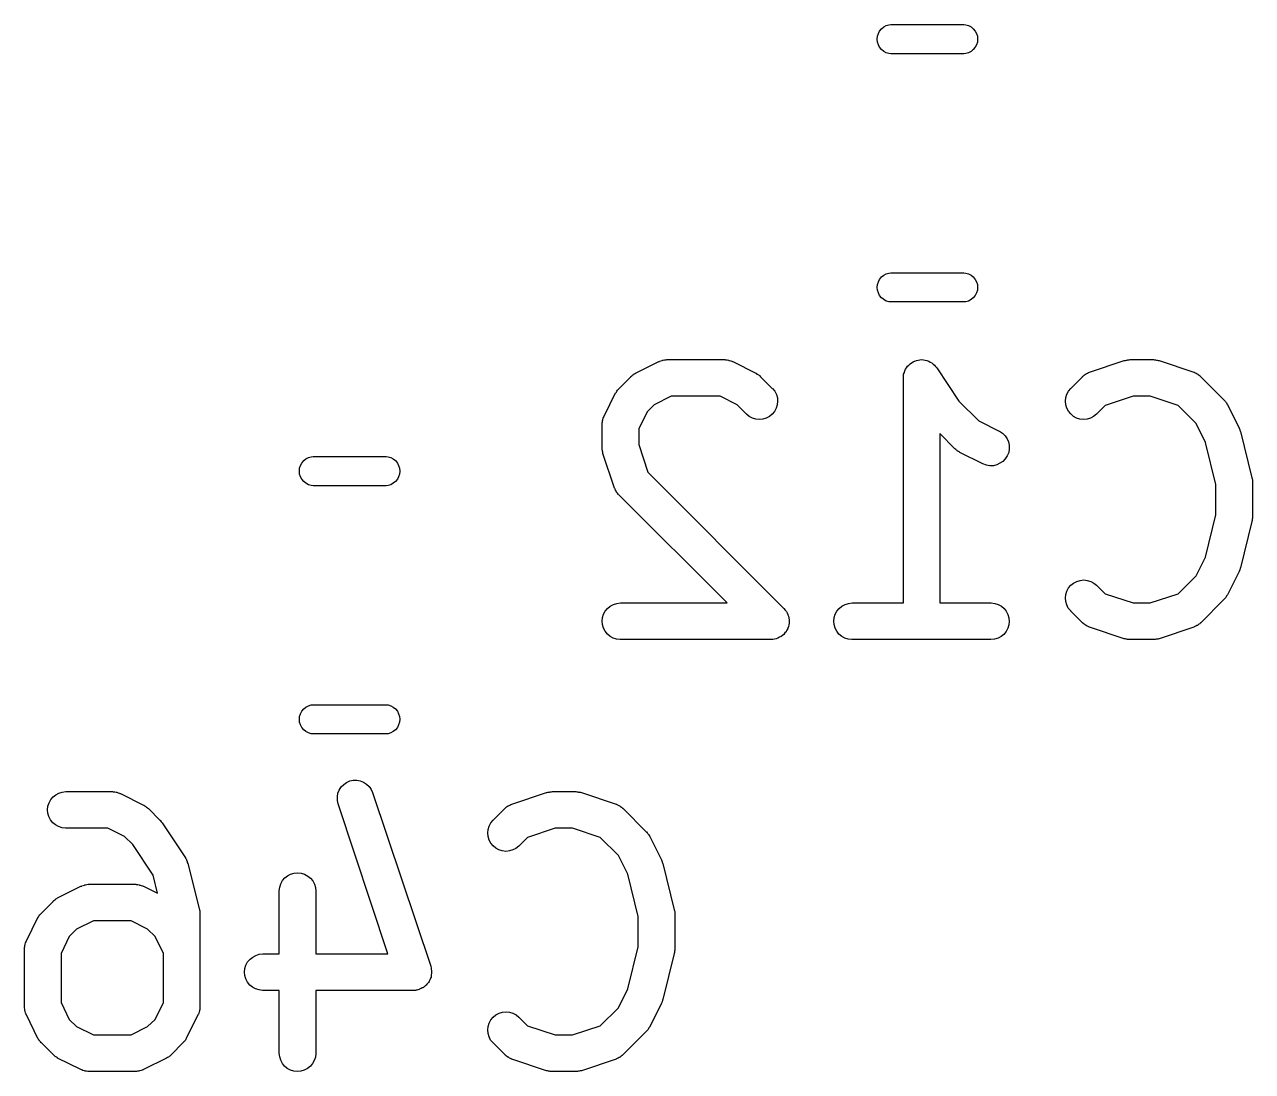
# Model space of a CAD drawing. Extents: x 131.3 to 160.3, y -137 to -94.4.
# Drawn here: x 141.98 to 147.02, y -104.26 to -99.95 of the extents above; entities that cross this region are included whole.
import ezdxf

# ---------------------------------------------------------------- set-up
doc = ezdxf.new("R2010")
doc.units = 0
doc.layers.add('BLACK', color=7, linetype='CONTINUOUS')

msp = doc.modelspace()

# ---------------------------------------------------------------- linework, layer by layer
at = {"layer": 'BLACK', "linetype": 'CONTINUOUS'}
for p, q in [((145.482, -100.003), (145.486, -99.9919)), ((145.486, -99.9919), (145.491, -99.9815)), ((145.491, -99.9815), (145.499, -99.9724)), ((145.499, -99.9724), (145.508, -99.9649)), ((145.508, -99.9649), (145.518, -99.9593)), ((145.518, -99.9593), (145.529, -99.9559)), ((145.529, -99.9559), (145.538, -99.955)), ((145.538, -99.955), (145.837, -99.955)), ((145.837, -99.955), (145.846, -99.9559)), ((145.846, -99.9559), (145.857, -99.9593)), ((145.857, -99.9593), (145.867, -99.9649)), ((145.867, -99.9649), (145.876, -99.9724)), ((145.876, -99.9724), (145.884, -99.9815)), ((145.884, -99.9815), (145.889, -99.9919)), ((145.889, -99.9919), (145.893, -100.003)), ((145.481, -100.015), (145.482, -100.003)), ((145.482, -100.027), (145.481, -100.015)), ((145.486, -100.038), (145.482, -100.027)), ((145.491, -100.048), (145.486, -100.038)), ((145.499, -100.058), (145.491, -100.048)), ((145.884, -100.048), (145.876, -100.058)), ((145.889, -100.038), (145.884, -100.048)), ((145.893, -100.027), (145.889, -100.038)), ((145.893, -100.003), (145.894, -100.015)), ((145.894, -100.015), (145.893, -100.027)), ((145.508, -100.065), (145.499, -100.058)), ((145.518, -100.071), (145.508, -100.065)), ((145.529, -100.074), (145.518, -100.071)), ((145.538, -100.075), (145.529, -100.074)), ((145.837, -100.075), (145.538, -100.075)), ((145.846, -100.074), (145.837, -100.075)), ((145.857, -100.071), (145.846, -100.074)), ((145.867, -100.065), (145.857, -100.071)), ((145.876, -100.058), (145.867, -100.065)), ((145.486, -101.012), (145.491, -101.002)), ((145.491, -101.002), (145.499, -100.992)), ((145.499, -100.992), (145.508, -100.985)), ((145.508, -100.985), (145.518, -100.979)), ((145.518, -100.979), (145.529, -100.976)), ((145.529, -100.976), (145.538, -100.975)), ((145.538, -100.975), (145.837, -100.975)), ((145.837, -100.975), (145.846, -100.976)), ((145.846, -100.976), (145.857, -100.979)), ((145.857, -100.979), (145.867, -100.985)), ((145.867, -100.985), (145.876, -100.992)), ((145.876, -100.992), (145.884, -101.002)), ((145.884, -101.002), (145.889, -101.012)), ((145.481, -101.035), (145.482, -101.023)), ((145.482, -101.047), (145.481, -101.035)), ((145.482, -101.023), (145.486, -101.012)), ((145.486, -101.058), (145.482, -101.047)), ((145.491, -101.068), (145.486, -101.058)), ((145.889, -101.058), (145.884, -101.068)), ((145.889, -101.012), (145.893, -101.023)), ((145.893, -101.047), (145.889, -101.058)), ((145.893, -101.023), (145.894, -101.035)), ((145.894, -101.035), (145.893, -101.047)), ((145.499, -101.078), (145.491, -101.068)), ((145.508, -101.085), (145.499, -101.078)), ((145.518, -101.091), (145.508, -101.085)), ((145.529, -101.094), (145.518, -101.091)), ((145.538, -101.095), (145.529, -101.094)), ((145.837, -101.095), (145.538, -101.095)), ((145.846, -101.094), (145.837, -101.095)), ((145.857, -101.091), (145.846, -101.094)), ((145.867, -101.085), (145.857, -101.091)), ((145.876, -101.078), (145.867, -101.085)), ((145.884, -101.068), (145.876, -101.078)), ((144.487, -101.388), (144.583, -101.34)), ((144.583, -101.34), (144.586, -101.339)), ((144.583, -101.34), (144.583, -101.34)), ((144.586, -101.339), (144.587, -101.338)), ((144.587, -101.338), (144.592, -101.337)), ((144.592, -101.337), (144.597, -101.335)), ((144.597, -101.335), (144.599, -101.334)), ((144.599, -101.334), (144.602, -101.334)), ((144.602, -101.334), (144.607, -101.333)), ((144.607, -101.333), (144.612, -101.333)), ((144.612, -101.333), (144.614, -101.333)), ((144.614, -101.333), (144.616, -101.332)), ((144.616, -101.332), (144.854, -101.332)), ((144.854, -101.332), (144.855, -101.332)), ((144.855, -101.332), (144.857, -101.333)), ((144.857, -101.333), (144.86, -101.333)), ((144.86, -101.333), (144.865, -101.333)), ((144.865, -101.333), (144.87, -101.334)), ((144.87, -101.334), (144.872, -101.335)), ((144.872, -101.335), (144.874, -101.335)), ((144.874, -101.335), (144.879, -101.337)), ((144.879, -101.337), (144.884, -101.338)), ((144.884, -101.338), (144.886, -101.34)), ((144.886, -101.34), (144.888, -101.34)), ((144.888, -101.34), (144.983, -101.388)), ((145.602, -101.365), (145.606, -101.359)), ((145.606, -101.359), (145.611, -101.354)), ((145.611, -101.354), (145.617, -101.349)), ((145.611, -101.354), (145.611, -101.354)), ((145.611, -101.354), (145.611, -101.354)), ((145.617, -101.349), (145.623, -101.345)), ((145.623, -101.345), (145.629, -101.341)), ((145.623, -101.345), (145.623, -101.345)), ((145.623, -101.345), (145.623, -101.345)), ((145.629, -101.341), (145.635, -101.338)), ((145.635, -101.338), (145.636, -101.338)), ((145.636, -101.338), (145.643, -101.336)), ((145.636, -101.338), (145.636, -101.338)), ((145.643, -101.336), (145.65, -101.334)), ((145.65, -101.334), (145.657, -101.333)), ((145.65, -101.334), (145.65, -101.334)), ((145.65, -101.334), (145.65, -101.334)), ((145.657, -101.333), (145.664, -101.332)), ((145.664, -101.332), (145.664, -101.332)), ((145.664, -101.332), (145.671, -101.333)), ((145.664, -101.332), (145.664, -101.332)), ((145.671, -101.333), (145.679, -101.334)), ((145.679, -101.334), (145.679, -101.334)), ((145.679, -101.334), (145.679, -101.334)), ((145.679, -101.334), (145.686, -101.336)), ((145.686, -101.336), (145.693, -101.338)), ((145.693, -101.338), (145.693, -101.338)), ((145.693, -101.338), (145.693, -101.338)), ((145.693, -101.338), (145.699, -101.342)), ((145.699, -101.342), (145.706, -101.345)), ((145.706, -101.345), (145.706, -101.345)), ((145.706, -101.345), (145.706, -101.345)), ((145.706, -101.345), (145.711, -101.35)), ((145.711, -101.35), (145.717, -101.354)), ((145.717, -101.354), (145.717, -101.354)), ((145.717, -101.354), (145.717, -101.355)), ((145.717, -101.355), (145.721, -101.36)), ((145.721, -101.36), (145.726, -101.366)), ((146.354, -101.384), (146.497, -101.336)), ((146.497, -101.336), (146.498, -101.336)), ((146.498, -101.336), (146.502, -101.335)), ((146.502, -101.335), (146.506, -101.334)), ((146.506, -101.334), (146.509, -101.334)), ((146.509, -101.334), (146.512, -101.333)), ((146.512, -101.333), (146.517, -101.333)), ((146.517, -101.333), (146.521, -101.332)), ((146.521, -101.332), (146.616, -101.332)), ((146.616, -101.332), (146.617, -101.332)), ((146.617, -101.332), (146.621, -101.333)), ((146.621, -101.333), (146.626, -101.333)), ((146.626, -101.333), (146.629, -101.334)), ((146.629, -101.334), (146.632, -101.334)), ((146.632, -101.334), (146.636, -101.335)), ((146.636, -101.335), (146.64, -101.336)), ((146.64, -101.336), (146.783, -101.384)), ((144.42, -101.45), (144.468, -101.402)), ((144.468, -101.402), (144.469, -101.401)), ((144.469, -101.401), (144.472, -101.399)), ((144.472, -101.399), (144.475, -101.396)), ((144.475, -101.396), (144.478, -101.394)), ((144.478, -101.394), (144.48, -101.392)), ((144.48, -101.392), (144.484, -101.39)), ((144.484, -101.39), (144.487, -101.388)), ((144.983, -101.388), (144.984, -101.388)), ((144.984, -101.388), (144.987, -101.391)), ((144.987, -101.391), (144.991, -101.393)), ((144.991, -101.393), (144.994, -101.395)), ((144.994, -101.395), (144.996, -101.396)), ((144.996, -101.396), (144.999, -101.399)), ((144.999, -101.399), (145.002, -101.402)), ((145.002, -101.402), (145.05, -101.45)), ((145.589, -101.406), (145.59, -101.399)), ((145.589, -101.407), (145.589, -101.406)), ((145.589, -101.406), (145.589, -101.406)), ((145.589, -101.406), (145.589, -101.406)), ((145.589, -101.406), (145.589, -101.406)), ((145.589, -102.332), (145.589, -101.407)), ((145.59, -101.392), (145.593, -101.385)), ((145.59, -101.399), (145.59, -101.392)), ((145.59, -101.392), (145.59, -101.392)), ((145.59, -101.392), (145.59, -101.392)), ((145.593, -101.385), (145.595, -101.378)), ((145.595, -101.378), (145.598, -101.371)), ((145.595, -101.378), (145.595, -101.378)), ((145.595, -101.378), (145.595, -101.378)), ((145.598, -101.371), (145.602, -101.365)), ((145.602, -101.365), (145.602, -101.365)), ((145.602, -101.365), (145.602, -101.365)), ((145.726, -101.366), (145.817, -101.502)), ((146.277, -101.45), (146.325, -101.402)), ((146.325, -101.402), (146.326, -101.401)), ((146.326, -101.401), (146.327, -101.4)), ((146.327, -101.4), (146.329, -101.398)), ((146.329, -101.398), (146.333, -101.395)), ((146.333, -101.395), (146.337, -101.392)), ((146.337, -101.392), (146.339, -101.391)), ((146.339, -101.391), (146.341, -101.39)), ((146.341, -101.39), (146.346, -101.388)), ((146.346, -101.388), (146.35, -101.385)), ((146.35, -101.385), (146.352, -101.385)), ((146.352, -101.385), (146.354, -101.384)), ((146.783, -101.384), (146.784, -101.384)), ((146.784, -101.384), (146.786, -101.385)), ((146.786, -101.385), (146.788, -101.386)), ((146.788, -101.386), (146.792, -101.388)), ((146.792, -101.388), (146.797, -101.39)), ((146.797, -101.39), (146.799, -101.392)), ((146.799, -101.392), (146.801, -101.393)), ((146.801, -101.393), (146.805, -101.396)), ((146.805, -101.396), (146.809, -101.399)), ((146.809, -101.399), (146.81, -101.401)), ((146.81, -101.401), (146.812, -101.402)), ((146.812, -101.402), (146.907, -101.497)), ((144.409, -101.465), (144.411, -101.461)), ((144.411, -101.461), (144.413, -101.458)), ((144.413, -101.458), (144.415, -101.456)), ((144.415, -101.456), (144.418, -101.453)), ((144.418, -101.453), (144.42, -101.45)), ((145.05, -101.45), (145.051, -101.45)), ((145.051, -101.45), (145.06, -101.462)), ((145.06, -101.462), (145.067, -101.475)), ((146.261, -101.474), (146.268, -101.461)), ((146.268, -101.461), (146.277, -101.45)), ((144.359, -101.564), (144.406, -101.469)), ((144.406, -101.469), (144.407, -101.468)), ((144.407, -101.468), (144.409, -101.465)), ((144.634, -101.482), (144.565, -101.517)), ((144.836, -101.482), (144.634, -101.482)), ((144.905, -101.517), (144.836, -101.482)), ((145.067, -101.475), (145.071, -101.489)), ((145.072, -101.503), (145.07, -101.518)), ((145.071, -101.489), (145.072, -101.503)), ((145.817, -101.502), (145.899, -101.584)), ((146.255, -101.502), (146.257, -101.488)), ((146.257, -101.517), (146.255, -101.502)), ((146.257, -101.488), (146.261, -101.474)), ((146.533, -101.482), (146.418, -101.521)), ((146.604, -101.482), (146.533, -101.482)), ((146.718, -101.521), (146.604, -101.482)), ((146.907, -101.497), (146.908, -101.498)), ((146.908, -101.498), (146.911, -101.501)), ((146.911, -101.501), (146.913, -101.504)), ((146.913, -101.504), (146.915, -101.507)), ((146.915, -101.507), (146.917, -101.509)), ((146.917, -101.509), (146.919, -101.513)), ((146.919, -101.513), (146.921, -101.517)), ((144.358, -101.566), (144.359, -101.564)), ((144.535, -101.547), (144.501, -101.616)), ((144.565, -101.517), (144.535, -101.547)), ((144.944, -101.556), (144.905, -101.517)), ((144.955, -101.565), (144.944, -101.556)), ((144.968, -101.572), (144.955, -101.565)), ((145.038, -101.565), (145.025, -101.572)), ((145.05, -101.556), (145.038, -101.565)), ((145.059, -101.545), (145.05, -101.556)), ((145.066, -101.532), (145.059, -101.545)), ((145.07, -101.518), (145.066, -101.532)), ((146.261, -101.531), (146.257, -101.517)), ((146.268, -101.544), (146.261, -101.531)), ((146.277, -101.555), (146.268, -101.544)), ((146.288, -101.565), (146.277, -101.555)), ((146.301, -101.572), (146.288, -101.565)), ((146.383, -101.556), (146.371, -101.566)), ((146.418, -101.521), (146.383, -101.556)), ((146.383, -101.556), (146.383, -101.556)), ((146.793, -101.595), (146.718, -101.521)), ((146.921, -101.517), (146.969, -101.612)), ((144.351, -101.592), (144.352, -101.587)), ((144.351, -101.595), (144.351, -101.592)), ((144.351, -101.597), (144.351, -101.595)), ((144.351, -101.598), (144.351, -101.597)), ((144.351, -101.693), (144.351, -101.598)), ((144.352, -101.582), (144.353, -101.58)), ((144.352, -101.587), (144.352, -101.582)), ((144.353, -101.578), (144.355, -101.573)), ((144.353, -101.58), (144.353, -101.578)), ((144.355, -101.573), (144.357, -101.568)), ((144.357, -101.568), (144.358, -101.566)), ((144.501, -101.616), (144.501, -101.681)), ((144.982, -101.576), (144.968, -101.572)), ((144.997, -101.578), (144.982, -101.576)), ((145.011, -101.576), (144.997, -101.578)), ((145.025, -101.572), (145.011, -101.576)), ((145.899, -101.584), (145.983, -101.626)), ((146.315, -101.576), (146.301, -101.572)), ((146.33, -101.578), (146.315, -101.576)), ((146.344, -101.576), (146.33, -101.578)), ((146.358, -101.572), (146.344, -101.576)), ((146.371, -101.566), (146.358, -101.572)), ((146.831, -101.672), (146.793, -101.595)), ((146.969, -101.612), (146.969, -101.613)), ((146.969, -101.613), (146.969, -101.613)), ((146.969, -101.613), (146.97, -101.613)), ((146.97, -101.613), (146.972, -101.62)), ((145.801, -101.699), (145.739, -101.636)), ((145.739, -101.636), (145.739, -102.332)), ((145.983, -101.626), (145.984, -101.626)), ((145.984, -101.626), (145.996, -101.634)), ((145.996, -101.634), (146.007, -101.645)), ((146.007, -101.645), (146.015, -101.657)), ((146.015, -101.657), (146.021, -101.67)), ((146.972, -101.62), (146.974, -101.627)), ((146.974, -101.627), (146.974, -101.627)), ((146.974, -101.627), (146.975, -101.627)), ((146.975, -101.627), (147.022, -101.818)), ((144.351, -101.697), (144.351, -101.693)), ((144.351, -101.702), (144.351, -101.697)), ((144.352, -101.705), (144.351, -101.702)), ((144.352, -101.708), (144.352, -101.705)), ((144.353, -101.712), (144.352, -101.708)), ((144.354, -101.716), (144.353, -101.712)), ((144.354, -101.717), (144.354, -101.716)), ((144.402, -101.86), (144.354, -101.717)), ((144.501, -101.681), (144.539, -101.795)), ((145.804, -101.701), (145.801, -101.699)), ((145.807, -101.704), (145.804, -101.701)), ((145.81, -101.706), (145.807, -101.704)), ((145.812, -101.708), (145.81, -101.706)), ((145.816, -101.71), (145.812, -101.708)), ((145.82, -101.712), (145.816, -101.71)), ((145.821, -101.713), (145.82, -101.712)), ((145.916, -101.76), (145.821, -101.713)), ((146.022, -101.713), (146.016, -101.727)), ((146.021, -101.67), (146.024, -101.684)), ((146.024, -101.699), (146.022, -101.713)), ((146.024, -101.684), (146.024, -101.699)), ((146.874, -101.845), (146.831, -101.672)), ((143.107, -101.778), (143.111, -101.767)), ((143.111, -101.767), (143.116, -101.757)), ((143.116, -101.757), (143.124, -101.747)), ((143.124, -101.747), (143.133, -101.74)), ((143.133, -101.74), (143.143, -101.734)), ((143.143, -101.734), (143.154, -101.731)), ((143.154, -101.731), (143.163, -101.73)), ((143.163, -101.73), (143.462, -101.73)), ((143.462, -101.73), (143.471, -101.731)), ((143.471, -101.731), (143.482, -101.734)), ((143.482, -101.734), (143.492, -101.74)), ((143.492, -101.74), (143.501, -101.747)), ((143.501, -101.747), (143.509, -101.757)), ((143.509, -101.757), (143.514, -101.767)), ((143.514, -101.767), (143.518, -101.778)), ((145.93, -101.765), (145.916, -101.76)), ((145.944, -101.768), (145.93, -101.765)), ((145.973, -101.764), (145.959, -101.768)), ((145.986, -101.758), (145.973, -101.764)), ((145.998, -101.75), (145.986, -101.758)), ((146.008, -101.739), (145.998, -101.75)), ((146.016, -101.727), (146.008, -101.739)), ((143.106, -101.79), (143.107, -101.778)), ((143.107, -101.802), (143.106, -101.79)), ((143.111, -101.813), (143.107, -101.802)), ((143.116, -101.823), (143.111, -101.813)), ((143.514, -101.813), (143.509, -101.823)), ((143.518, -101.802), (143.514, -101.813)), ((143.518, -101.778), (143.519, -101.79)), ((143.519, -101.79), (143.518, -101.802)), ((144.539, -101.795), (145.098, -102.354)), ((145.959, -101.768), (145.944, -101.768)), ((147.022, -101.818), (147.022, -101.819)), ((143.124, -101.833), (143.116, -101.823)), ((143.133, -101.84), (143.124, -101.833)), ((143.143, -101.846), (143.133, -101.84)), ((143.154, -101.849), (143.143, -101.846)), ((143.163, -101.85), (143.154, -101.849)), ((143.462, -101.85), (143.163, -101.85)), ((143.471, -101.849), (143.462, -101.85)), ((143.482, -101.846), (143.471, -101.849)), ((143.492, -101.84), (143.482, -101.846)), ((143.501, -101.833), (143.492, -101.84)), ((143.509, -101.823), (143.501, -101.833)), ((144.403, -101.862), (144.402, -101.86)), ((144.404, -101.864), (144.403, -101.862)), ((144.406, -101.868), (144.404, -101.864)), ((144.408, -101.873), (144.406, -101.868)), ((146.874, -101.97), (146.874, -101.845)), ((147.022, -101.819), (147.023, -101.82)), ((147.023, -101.82), (147.023, -101.821)), ((147.023, -101.821), (147.024, -101.827)), ((147.024, -101.827), (147.024, -101.833)), ((147.024, -101.833), (147.024, -101.835)), ((147.024, -101.835), (147.024, -101.836)), ((147.024, -101.836), (147.024, -101.979)), ((144.409, -101.875), (144.408, -101.873)), ((144.41, -101.877), (144.409, -101.875)), ((144.414, -101.881), (144.41, -101.877)), ((144.416, -101.885), (144.414, -101.881)), ((144.418, -101.887), (144.416, -101.885)), ((144.419, -101.888), (144.418, -101.887)), ((144.42, -101.889), (144.419, -101.888)), ((144.864, -102.332), (144.42, -101.889)), ((146.831, -102.143), (146.874, -101.97)), ((147.022, -101.997), (146.975, -102.187)), ((147.023, -101.994), (147.022, -101.996)), ((147.022, -101.996), (147.022, -101.997)), ((147.024, -101.983), (147.023, -101.988)), ((147.023, -101.988), (147.023, -101.994)), ((147.024, -101.979), (147.024, -101.98)), ((147.024, -101.98), (147.024, -101.981)), ((147.024, -101.981), (147.024, -101.983)), ((146.793, -102.22), (146.831, -102.143)), ((146.718, -102.294), (146.793, -102.22)), ((146.969, -102.203), (146.921, -102.298)), ((146.972, -102.196), (146.969, -102.202)), ((146.969, -102.202), (146.969, -102.203)), ((146.969, -102.203), (146.969, -102.203)), ((146.974, -102.189), (146.972, -102.196)), ((146.975, -102.187), (146.974, -102.188)), ((146.974, -102.188), (146.974, -102.189)), ((146.974, -102.189), (146.974, -102.189)), ((146.261, -102.283), (146.268, -102.27)), ((146.268, -102.27), (146.278, -102.259)), ((146.278, -102.259), (146.289, -102.25)), ((146.289, -102.25), (146.302, -102.243)), ((146.302, -102.243), (146.316, -102.239)), ((146.316, -102.239), (146.331, -102.237)), ((146.331, -102.237), (146.345, -102.239)), ((146.345, -102.239), (146.359, -102.243)), ((146.359, -102.243), (146.372, -102.25)), ((146.372, -102.25), (146.383, -102.259)), ((146.383, -102.259), (146.418, -102.294)), ((146.255, -102.311), (146.257, -102.297)), ((146.257, -102.326), (146.255, -102.311)), ((146.257, -102.297), (146.261, -102.283)), ((146.418, -102.294), (146.533, -102.332)), ((146.604, -102.332), (146.718, -102.294)), ((146.907, -102.318), (146.812, -102.413)), ((146.91, -102.314), (146.907, -102.318)), ((146.913, -102.311), (146.91, -102.314)), ((146.915, -102.309), (146.913, -102.311)), ((146.916, -102.306), (146.915, -102.309)), ((146.918, -102.303), (146.916, -102.306)), ((146.921, -102.299), (146.918, -102.303)), ((146.921, -102.298), (146.921, -102.299)), ((144.356, -102.378), (144.363, -102.365)), ((144.363, -102.365), (144.373, -102.354)), ((144.373, -102.354), (144.384, -102.345)), ((144.384, -102.345), (144.397, -102.338)), ((144.397, -102.338), (144.411, -102.334)), ((144.411, -102.334), (144.426, -102.332)), ((144.426, -102.332), (144.864, -102.332)), ((145.098, -102.354), (145.098, -102.355)), ((145.098, -102.355), (145.098, -102.355)), ((145.098, -102.355), (145.098, -102.355)), ((145.098, -102.355), (145.098, -102.355)), ((145.098, -102.355), (145.103, -102.361)), ((145.103, -102.361), (145.107, -102.366)), ((145.107, -102.366), (145.107, -102.366)), ((145.107, -102.366), (145.108, -102.367)), ((145.108, -102.367), (145.111, -102.373)), ((145.111, -102.373), (145.114, -102.379)), ((145.309, -102.378), (145.316, -102.365)), ((145.316, -102.365), (145.325, -102.354)), ((145.325, -102.354), (145.336, -102.345)), ((145.336, -102.345), (145.349, -102.338)), ((145.349, -102.338), (145.363, -102.334)), ((145.363, -102.334), (145.378, -102.332)), ((145.378, -102.332), (145.589, -102.332)), ((145.739, -102.332), (145.949, -102.332)), ((145.949, -102.332), (145.95, -102.332)), ((145.95, -102.332), (145.965, -102.334)), ((145.965, -102.334), (145.979, -102.338)), ((145.979, -102.338), (145.992, -102.345)), ((145.992, -102.345), (146.003, -102.355)), ((146.003, -102.355), (146.012, -102.366)), ((146.012, -102.366), (146.019, -102.379)), ((146.261, -102.34), (146.257, -102.326)), ((146.267, -102.353), (146.261, -102.34)), ((146.277, -102.364), (146.267, -102.353)), ((146.277, -102.365), (146.277, -102.364)), ((146.325, -102.413), (146.277, -102.365)), ((146.533, -102.332), (146.604, -102.332)), ((144.351, -102.407), (144.352, -102.392)), ((144.352, -102.421), (144.351, -102.407)), ((144.352, -102.392), (144.356, -102.378)), ((144.356, -102.435), (144.352, -102.421)), ((145.114, -102.379), (145.114, -102.379)), ((145.114, -102.379), (145.114, -102.38)), ((145.114, -102.38), (145.116, -102.386)), ((145.116, -102.386), (145.118, -102.393)), ((145.118, -102.423), (145.116, -102.429)), ((145.118, -102.393), (145.118, -102.393)), ((145.118, -102.393), (145.118, -102.394)), ((145.118, -102.394), (145.119, -102.401)), ((145.119, -102.415), (145.118, -102.422)), ((145.118, -102.422), (145.118, -102.423)), ((145.118, -102.423), (145.118, -102.423)), ((145.119, -102.401), (145.12, -102.408)), ((145.12, -102.408), (145.119, -102.415)), ((145.12, -102.408), (145.12, -102.408)), ((145.12, -102.408), (145.12, -102.408)), ((145.303, -102.407), (145.305, -102.392)), ((145.304, -102.421), (145.303, -102.407)), ((145.308, -102.435), (145.304, -102.421)), ((145.305, -102.392), (145.309, -102.378)), ((146.019, -102.379), (146.023, -102.393)), ((146.023, -102.422), (146.019, -102.436)), ((146.023, -102.393), (146.024, -102.408)), ((146.024, -102.408), (146.023, -102.422)), ((146.327, -102.414), (146.325, -102.413)), ((146.328, -102.416), (146.327, -102.414)), ((146.332, -102.419), (146.328, -102.416)), ((146.336, -102.422), (146.332, -102.419)), ((146.338, -102.423), (146.336, -102.422)), ((146.34, -102.424), (146.338, -102.423)), ((146.8, -102.423), (146.798, -102.424)), ((146.804, -102.419), (146.8, -102.423)), ((146.808, -102.417), (146.804, -102.419)), ((146.809, -102.415), (146.808, -102.417)), ((146.811, -102.414), (146.809, -102.415)), ((146.812, -102.413), (146.811, -102.414)), ((144.363, -102.448), (144.356, -102.435)), ((144.372, -102.46), (144.363, -102.448)), ((144.383, -102.469), (144.372, -102.46)), ((144.396, -102.476), (144.383, -102.469)), ((145.08, -102.473), (145.073, -102.477)), ((145.086, -102.47), (145.08, -102.473)), ((145.092, -102.465), (145.086, -102.47)), ((145.086, -102.47), (145.086, -102.47)), ((145.086, -102.47), (145.086, -102.47)), ((145.097, -102.461), (145.092, -102.465)), ((145.102, -102.455), (145.097, -102.461)), ((145.097, -102.461), (145.097, -102.461)), ((145.097, -102.461), (145.097, -102.461)), ((145.107, -102.45), (145.102, -102.455)), ((145.11, -102.443), (145.107, -102.449)), ((145.107, -102.449), (145.107, -102.449)), ((145.107, -102.449), (145.107, -102.45)), ((145.114, -102.437), (145.11, -102.443)), ((145.116, -102.429), (145.114, -102.436)), ((145.114, -102.436), (145.114, -102.437)), ((145.114, -102.437), (145.114, -102.437)), ((145.315, -102.448), (145.308, -102.435)), ((145.324, -102.46), (145.315, -102.448)), ((145.336, -102.469), (145.324, -102.46)), ((145.348, -102.476), (145.336, -102.469)), ((145.991, -102.47), (145.978, -102.477)), ((146.002, -102.461), (145.991, -102.47)), ((146.012, -102.449), (146.002, -102.461)), ((146.019, -102.436), (146.012, -102.449)), ((146.345, -102.427), (146.34, -102.424)), ((146.349, -102.429), (146.345, -102.427)), ((146.351, -102.43), (146.349, -102.429)), ((146.353, -102.431), (146.351, -102.43)), ((146.354, -102.431), (146.353, -102.431)), ((146.497, -102.479), (146.354, -102.431)), ((146.783, -102.431), (146.64, -102.479)), ((146.785, -102.43), (146.783, -102.431)), ((146.787, -102.429), (146.785, -102.43)), ((146.791, -102.427), (146.787, -102.429)), ((146.796, -102.425), (146.791, -102.427)), ((146.798, -102.424), (146.796, -102.425)), ((144.41, -102.481), (144.396, -102.476)), ((144.425, -102.482), (144.41, -102.481)), ((144.426, -102.482), (144.425, -102.482)), ((145.045, -102.482), (144.426, -102.482)), ((145.052, -102.482), (145.045, -102.482)), ((145.059, -102.481), (145.052, -102.482)), ((145.066, -102.479), (145.059, -102.481)), ((145.059, -102.481), (145.059, -102.481)), ((145.059, -102.481), (145.059, -102.481)), ((145.073, -102.477), (145.066, -102.479)), ((145.073, -102.477), (145.073, -102.477)), ((145.073, -102.477), (145.073, -102.477)), ((145.362, -102.481), (145.348, -102.476)), ((145.377, -102.482), (145.362, -102.481)), ((145.378, -102.482), (145.377, -102.482)), ((145.949, -102.482), (145.378, -102.482)), ((145.964, -102.481), (145.949, -102.482)), ((145.978, -102.477), (145.964, -102.481)), ((146.501, -102.479), (146.497, -102.479)), ((146.505, -102.481), (146.501, -102.479)), ((146.508, -102.481), (146.505, -102.481)), ((146.511, -102.482), (146.508, -102.481)), ((146.516, -102.482), (146.511, -102.482)), ((146.52, -102.482), (146.516, -102.482)), ((146.521, -102.482), (146.52, -102.482)), ((146.616, -102.482), (146.521, -102.482)), ((146.62, -102.482), (146.616, -102.482)), ((146.624, -102.482), (146.62, -102.482)), ((146.628, -102.481), (146.624, -102.482)), ((146.631, -102.481), (146.628, -102.481)), ((146.635, -102.48), (146.631, -102.481)), ((146.639, -102.479), (146.635, -102.48)), ((146.64, -102.479), (146.639, -102.479)), ((143.111, -102.787), (143.116, -102.777)), ((143.116, -102.777), (143.124, -102.767)), ((143.124, -102.767), (143.133, -102.76)), ((143.133, -102.76), (143.143, -102.754)), ((143.143, -102.754), (143.154, -102.751)), ((143.154, -102.751), (143.163, -102.75)), ((143.163, -102.75), (143.462, -102.75)), ((143.462, -102.75), (143.471, -102.751)), ((143.471, -102.751), (143.482, -102.754)), ((143.482, -102.754), (143.492, -102.76)), ((143.492, -102.76), (143.501, -102.767)), ((143.501, -102.767), (143.509, -102.777)), ((143.509, -102.777), (143.514, -102.787)), ((143.106, -102.81), (143.107, -102.798)), ((143.107, -102.822), (143.106, -102.81)), ((143.107, -102.798), (143.111, -102.787)), ((143.111, -102.833), (143.107, -102.822)), ((143.514, -102.787), (143.518, -102.798)), ((143.518, -102.822), (143.514, -102.833)), ((143.518, -102.798), (143.519, -102.81)), ((143.519, -102.81), (143.518, -102.822)), ((143.116, -102.843), (143.111, -102.833)), ((143.124, -102.853), (143.116, -102.843)), ((143.133, -102.86), (143.124, -102.853)), ((143.143, -102.866), (143.133, -102.86)), ((143.154, -102.869), (143.143, -102.866)), ((143.163, -102.87), (143.154, -102.869)), ((143.462, -102.87), (143.163, -102.87)), ((143.471, -102.869), (143.462, -102.87)), ((143.482, -102.866), (143.471, -102.869)), ((143.492, -102.86), (143.482, -102.866)), ((143.501, -102.853), (143.492, -102.86)), ((143.509, -102.843), (143.501, -102.853)), ((143.514, -102.833), (143.509, -102.843)), ((143.278, -103.088), (143.288, -103.078)), ((143.288, -103.078), (143.3, -103.069)), ((143.3, -103.069), (143.313, -103.063)), ((143.313, -103.063), (143.327, -103.06)), ((143.327, -103.06), (143.342, -103.06)), ((143.342, -103.06), (143.356, -103.063)), ((143.356, -103.063), (143.37, -103.068)), ((143.37, -103.068), (143.382, -103.076)), ((143.382, -103.076), (143.393, -103.086)), ((142.084, -103.14), (142.093, -103.129)), ((142.093, -103.129), (142.104, -103.12)), ((142.104, -103.12), (142.117, -103.113)), ((142.117, -103.113), (142.131, -103.109)), ((142.131, -103.109), (142.146, -103.107)), ((142.146, -103.107), (142.336, -103.107)), ((142.336, -103.107), (142.337, -103.107)), ((142.337, -103.107), (142.34, -103.108)), ((142.34, -103.108), (142.342, -103.108)), ((142.342, -103.108), (142.347, -103.108)), ((142.347, -103.108), (142.352, -103.109)), ((142.352, -103.109), (142.354, -103.11)), ((142.354, -103.11), (142.356, -103.11)), ((142.356, -103.11), (142.361, -103.112)), ((142.361, -103.112), (142.366, -103.113)), ((142.366, -103.113), (142.368, -103.115)), ((142.368, -103.115), (142.37, -103.115)), ((142.37, -103.115), (142.465, -103.163)), ((143.262, -103.129), (143.264, -103.114)), ((143.262, -103.143), (143.262, -103.129)), ((143.264, -103.114), (143.27, -103.101)), ((143.27, -103.101), (143.278, -103.088)), ((143.393, -103.086), (143.401, -103.098)), ((143.401, -103.098), (143.407, -103.111)), ((143.407, -103.111), (143.646, -103.825)), ((143.979, -103.159), (144.122, -103.111)), ((144.122, -103.111), (144.123, -103.111)), ((144.123, -103.111), (144.127, -103.11)), ((144.127, -103.11), (144.131, -103.109)), ((144.131, -103.109), (144.134, -103.109)), ((144.134, -103.109), (144.137, -103.108)), ((144.137, -103.108), (144.142, -103.108)), ((144.142, -103.108), (144.146, -103.107)), ((144.146, -103.107), (144.241, -103.107)), ((144.241, -103.107), (144.242, -103.107)), ((144.242, -103.107), (144.246, -103.108)), ((144.246, -103.108), (144.251, -103.108)), ((144.251, -103.108), (144.254, -103.109)), ((144.254, -103.109), (144.257, -103.109)), ((144.257, -103.109), (144.261, -103.11)), ((144.261, -103.11), (144.265, -103.111)), ((144.265, -103.111), (144.408, -103.159)), ((142.071, -103.182), (142.072, -103.167)), ((142.072, -103.167), (142.077, -103.153)), ((142.077, -103.153), (142.084, -103.14)), ((142.465, -103.163), (142.466, -103.163)), ((142.466, -103.163), (142.47, -103.166)), ((142.47, -103.166), (142.473, -103.168)), ((142.473, -103.168), (142.476, -103.17)), ((142.476, -103.17), (142.478, -103.171)), ((142.478, -103.171), (142.481, -103.174)), ((142.481, -103.174), (142.485, -103.177)), ((142.485, -103.177), (142.532, -103.225)), ((143.265, -103.157), (143.262, -103.143)), ((143.265, -103.158), (143.265, -103.157)), ((143.47, -103.774), (143.265, -103.158)), ((143.902, -103.225), (143.95, -103.177)), ((143.95, -103.177), (143.951, -103.176)), ((143.951, -103.176), (143.952, -103.175)), ((143.952, -103.175), (143.954, -103.173)), ((143.954, -103.173), (143.958, -103.17)), ((143.958, -103.17), (143.962, -103.167)), ((143.962, -103.167), (143.964, -103.166)), ((143.964, -103.166), (143.966, -103.165)), ((143.966, -103.165), (143.971, -103.163)), ((143.971, -103.163), (143.975, -103.16)), ((143.975, -103.16), (143.977, -103.16)), ((143.977, -103.16), (143.979, -103.159)), ((144.408, -103.159), (144.409, -103.159)), ((144.409, -103.159), (144.411, -103.16)), ((144.411, -103.16), (144.413, -103.161)), ((144.413, -103.161), (144.417, -103.163)), ((144.417, -103.163), (144.422, -103.165)), ((144.422, -103.165), (144.424, -103.167)), ((144.424, -103.167), (144.426, -103.168)), ((144.426, -103.168), (144.43, -103.171)), ((144.43, -103.171), (144.434, -103.174)), ((144.434, -103.174), (144.435, -103.176)), ((144.435, -103.176), (144.437, -103.177)), ((144.437, -103.177), (144.532, -103.272)), ((142.072, -103.196), (142.071, -103.182)), ((142.076, -103.21), (142.072, -103.196)), ((142.083, -103.223), (142.076, -103.21)), ((142.092, -103.235), (142.083, -103.223)), ((142.532, -103.225), (142.532, -103.225)), ((142.532, -103.225), (142.532, -103.225)), ((142.532, -103.225), (142.532, -103.225)), ((142.532, -103.225), (142.533, -103.225)), ((142.533, -103.225), (142.537, -103.231)), ((142.537, -103.231), (142.542, -103.236)), ((143.893, -103.236), (143.902, -103.225)), ((142.103, -103.244), (142.092, -103.235)), ((142.116, -103.251), (142.103, -103.244)), ((142.13, -103.256), (142.116, -103.251)), ((142.145, -103.257), (142.13, -103.256)), ((142.146, -103.257), (142.145, -103.257)), ((142.319, -103.257), (142.146, -103.257)), ((142.387, -103.292), (142.319, -103.257)), ((142.542, -103.236), (142.637, -103.379)), ((143.88, -103.277), (143.882, -103.263)), ((143.882, -103.292), (143.88, -103.277)), ((143.882, -103.263), (143.886, -103.249)), ((143.886, -103.249), (143.893, -103.236)), ((144.158, -103.257), (144.043, -103.296)), ((144.229, -103.257), (144.158, -103.257)), ((144.343, -103.296), (144.229, -103.257)), ((144.532, -103.272), (144.533, -103.273)), ((144.533, -103.273), (144.536, -103.276)), ((144.536, -103.276), (144.538, -103.279)), ((144.538, -103.279), (144.54, -103.282)), ((144.54, -103.282), (144.542, -103.284)), ((142.421, -103.325), (142.387, -103.292)), ((142.505, -103.451), (142.421, -103.325)), ((143.886, -103.306), (143.882, -103.292)), ((143.893, -103.319), (143.886, -103.306)), ((143.902, -103.33), (143.893, -103.319)), ((143.913, -103.34), (143.902, -103.33)), ((144.008, -103.331), (143.996, -103.341)), ((144.043, -103.296), (144.008, -103.331)), ((144.008, -103.331), (144.008, -103.331)), ((144.418, -103.37), (144.343, -103.296)), ((144.542, -103.284), (144.544, -103.288)), ((144.544, -103.288), (144.546, -103.292)), ((144.546, -103.292), (144.594, -103.387)), ((142.637, -103.379), (142.637, -103.38)), ((142.637, -103.38), (142.64, -103.384)), ((143.926, -103.347), (143.913, -103.34)), ((143.94, -103.351), (143.926, -103.347)), ((143.955, -103.353), (143.94, -103.351)), ((143.969, -103.351), (143.955, -103.353)), ((143.983, -103.347), (143.969, -103.351)), ((143.996, -103.341), (143.983, -103.347)), ((144.456, -103.447), (144.418, -103.37)), ((142.64, -103.384), (142.642, -103.388)), ((142.642, -103.388), (142.643, -103.391)), ((142.643, -103.391), (142.644, -103.393)), ((142.644, -103.393), (142.645, -103.398)), ((142.645, -103.398), (142.647, -103.402)), ((142.647, -103.402), (142.695, -103.593)), ((144.594, -103.387), (144.594, -103.388)), ((144.594, -103.388), (144.594, -103.388)), ((144.594, -103.388), (144.595, -103.388)), ((144.595, -103.388), (144.597, -103.395)), ((144.597, -103.395), (144.599, -103.402)), ((144.599, -103.402), (144.599, -103.402)), ((144.599, -103.402), (144.6, -103.402)), ((144.6, -103.402), (144.647, -103.593)), ((142.523, -103.525), (142.505, -103.451)), ((143.029, -103.486), (143.036, -103.473)), ((143.036, -103.473), (143.046, -103.462)), ((143.046, -103.462), (143.057, -103.453)), ((143.057, -103.453), (143.07, -103.446)), ((143.07, -103.446), (143.084, -103.442)), ((143.084, -103.442), (143.099, -103.441)), ((143.099, -103.441), (143.113, -103.442)), ((143.113, -103.442), (143.127, -103.447)), ((143.127, -103.447), (143.14, -103.454)), ((143.14, -103.454), (143.151, -103.463)), ((143.151, -103.463), (143.161, -103.474)), ((143.161, -103.474), (143.168, -103.487)), ((144.499, -103.62), (144.456, -103.447)), ((142.112, -103.544), (142.208, -103.496)), ((142.208, -103.496), (142.211, -103.495)), ((142.208, -103.496), (142.208, -103.496)), ((142.211, -103.495), (142.212, -103.494)), ((142.212, -103.494), (142.217, -103.493)), ((142.217, -103.493), (142.222, -103.491)), ((142.222, -103.491), (142.224, -103.49)), ((142.224, -103.49), (142.227, -103.49)), ((142.227, -103.49), (142.232, -103.489)), ((142.232, -103.489), (142.237, -103.488)), ((142.237, -103.488), (142.239, -103.489)), ((142.239, -103.489), (142.241, -103.488)), ((142.241, -103.488), (142.432, -103.488)), ((142.432, -103.488), (142.433, -103.488)), ((142.433, -103.488), (142.435, -103.489)), ((142.435, -103.489), (142.437, -103.489)), ((142.437, -103.489), (142.442, -103.489)), ((142.442, -103.489), (142.447, -103.49)), ((142.447, -103.49), (142.449, -103.491)), ((142.449, -103.491), (142.451, -103.491)), ((142.451, -103.491), (142.456, -103.493)), ((142.456, -103.493), (142.461, -103.494)), ((142.461, -103.494), (142.463, -103.495)), ((142.463, -103.495), (142.465, -103.496)), ((142.465, -103.496), (142.523, -103.525)), ((143.023, -103.515), (143.025, -103.5)), ((143.023, -103.516), (143.023, -103.515)), ((143.023, -103.774), (143.023, -103.516)), ((143.025, -103.5), (143.029, -103.486)), ((143.168, -103.487), (143.172, -103.501)), ((143.172, -103.501), (143.173, -103.516)), ((143.173, -103.516), (143.173, -103.774)), ((142.045, -103.606), (142.093, -103.558)), ((142.093, -103.558), (142.094, -103.557)), ((142.094, -103.557), (142.097, -103.555)), ((142.097, -103.555), (142.1, -103.552)), ((142.1, -103.552), (142.103, -103.55)), ((142.103, -103.55), (142.105, -103.548)), ((142.105, -103.548), (142.109, -103.546)), ((142.109, -103.546), (142.112, -103.544)), ((141.984, -103.72), (142.031, -103.625)), ((142.031, -103.625), (142.032, -103.624)), ((142.032, -103.624), (142.034, -103.621)), ((142.034, -103.621), (142.036, -103.617)), ((142.036, -103.617), (142.038, -103.614)), ((142.038, -103.614), (142.04, -103.612)), ((142.04, -103.612), (142.043, -103.609)), ((142.043, -103.609), (142.045, -103.606)), ((142.695, -103.593), (142.695, -103.594)), ((142.695, -103.594), (142.695, -103.595)), ((142.695, -103.595), (142.696, -103.596)), ((142.696, -103.596), (142.696, -103.602)), ((142.696, -103.602), (142.697, -103.608)), ((142.697, -103.608), (142.697, -103.61)), ((142.697, -103.61), (142.697, -103.611)), ((142.697, -103.611), (142.697, -103.992)), ((144.499, -103.745), (144.499, -103.62)), ((144.647, -103.593), (144.647, -103.594)), ((144.647, -103.594), (144.648, -103.595)), ((144.648, -103.595), (144.648, -103.596)), ((144.648, -103.596), (144.649, -103.602)), ((144.649, -103.602), (144.649, -103.608)), ((144.649, -103.608), (144.649, -103.61)), ((144.649, -103.61), (144.649, -103.611)), ((144.649, -103.611), (144.649, -103.754)), ((142.19, -103.673), (142.16, -103.703)), ((142.259, -103.638), (142.19, -103.673)), ((142.414, -103.638), (142.259, -103.638)), ((142.482, -103.673), (142.414, -103.638)), ((142.513, -103.703), (142.482, -103.673)), ((141.977, -103.738), (141.978, -103.736)), ((141.978, -103.734), (141.98, -103.729)), ((141.978, -103.736), (141.978, -103.734)), ((141.98, -103.729), (141.982, -103.724)), ((141.982, -103.724), (141.983, -103.722)), ((141.983, -103.722), (141.984, -103.72)), ((142.16, -103.703), (142.126, -103.772)), ((142.547, -103.772), (142.513, -103.703)), ((141.976, -103.748), (141.977, -103.743)), ((141.976, -103.751), (141.976, -103.748)), ((141.976, -103.753), (141.976, -103.751)), ((141.976, -103.754), (141.976, -103.753)), ((141.976, -103.992), (141.976, -103.754)), ((141.977, -103.743), (141.977, -103.738)), ((142.126, -103.772), (142.126, -103.974)), ((142.547, -103.974), (142.547, -103.772)), ((142.914, -103.787), (142.927, -103.78)), ((142.927, -103.78), (142.941, -103.775)), ((142.941, -103.775), (142.955, -103.774)), ((142.955, -103.774), (143.023, -103.774)), ((143.173, -103.774), (143.47, -103.774)), ((144.456, -103.918), (144.499, -103.745)), ((144.647, -103.772), (144.6, -103.962)), ((144.648, -103.769), (144.647, -103.771)), ((144.647, -103.771), (144.647, -103.772)), ((144.649, -103.758), (144.648, -103.763)), ((144.648, -103.763), (144.648, -103.769)), ((144.649, -103.754), (144.649, -103.755)), ((144.649, -103.755), (144.649, -103.756)), ((144.649, -103.756), (144.649, -103.758)), ((142.88, -103.849), (142.882, -103.834)), ((142.882, -103.834), (142.886, -103.82)), ((142.886, -103.82), (142.893, -103.807)), ((142.893, -103.807), (142.903, -103.796)), ((142.903, -103.796), (142.914, -103.787)), ((143.646, -103.825), (143.646, -103.826)), ((143.646, -103.826), (143.647, -103.831)), ((143.647, -103.831), (143.648, -103.835)), ((143.648, -103.835), (143.648, -103.838)), ((142.882, -103.863), (142.88, -103.849)), ((142.886, -103.877), (142.882, -103.863)), ((142.893, -103.89), (142.886, -103.877)), ((143.639, -103.887), (143.637, -103.891)), ((143.641, -103.883), (143.639, -103.887)), ((143.642, -103.881), (143.641, -103.883)), ((143.644, -103.878), (143.642, -103.881)), ((143.645, -103.874), (143.644, -103.878)), ((143.647, -103.87), (143.645, -103.874)), ((143.648, -103.864), (143.647, -103.867)), ((143.647, -103.867), (143.647, -103.87)), ((143.648, -103.838), (143.649, -103.841)), ((143.649, -103.855), (143.648, -103.86)), ((143.648, -103.86), (143.648, -103.864)), ((143.649, -103.841), (143.649, -103.845)), ((143.649, -103.845), (143.649, -103.85)), ((143.649, -103.85), (143.649, -103.852)), ((143.649, -103.852), (143.649, -103.855)), ((142.902, -103.902), (142.893, -103.89)), ((142.913, -103.911), (142.902, -103.902)), ((142.926, -103.918), (142.913, -103.911)), ((142.94, -103.922), (142.926, -103.918)), ((142.954, -103.924), (142.94, -103.922)), ((142.955, -103.924), (142.954, -103.924)), ((143.023, -103.924), (142.955, -103.924)), ((143.023, -104.182), (143.023, -103.924)), ((143.574, -103.924), (143.173, -103.924)), ((143.173, -103.924), (143.173, -104.182)), ((143.579, -103.924), (143.574, -103.924)), ((143.583, -103.924), (143.579, -103.924)), ((143.586, -103.923), (143.583, -103.924)), ((143.589, -103.923), (143.586, -103.923)), ((143.593, -103.921), (143.589, -103.923)), ((143.598, -103.92), (143.593, -103.921)), ((143.6, -103.919), (143.598, -103.92)), ((143.603, -103.918), (143.6, -103.919)), ((143.607, -103.916), (143.603, -103.918)), ((143.611, -103.914), (143.607, -103.916)), ((143.613, -103.913), (143.611, -103.914)), ((143.616, -103.912), (143.613, -103.913)), ((143.619, -103.909), (143.616, -103.912)), ((143.623, -103.906), (143.619, -103.909)), ((143.625, -103.904), (143.623, -103.906)), ((143.627, -103.902), (143.625, -103.904)), ((143.63, -103.899), (143.627, -103.902)), ((143.633, -103.896), (143.63, -103.899)), ((143.635, -103.893), (143.633, -103.896)), ((143.637, -103.891), (143.635, -103.893)), ((144.418, -103.995), (144.456, -103.918)), ((142.126, -103.974), (142.16, -104.043)), ((142.513, -104.043), (142.547, -103.974)), ((144.594, -103.978), (144.546, -104.073)), ((144.597, -103.971), (144.594, -103.977)), ((144.594, -103.977), (144.594, -103.978)), ((144.594, -103.978), (144.594, -103.978)), ((144.599, -103.964), (144.597, -103.971)), ((144.6, -103.962), (144.599, -103.963)), ((144.599, -103.963), (144.599, -103.964)), ((144.599, -103.964), (144.599, -103.964)), ((141.976, -103.994), (141.976, -103.992)), ((141.976, -103.996), (141.976, -103.994)), ((141.977, -104.001), (141.976, -103.996)), ((141.977, -104.006), (141.977, -104.001)), ((141.978, -104.009), (141.977, -104.006)), ((141.978, -104.011), (141.978, -104.009)), ((141.98, -104.016), (141.978, -104.011)), ((141.981, -104.02), (141.98, -104.016)), ((141.982, -104.022), (141.981, -104.02)), ((141.983, -104.025), (141.982, -104.022)), ((141.984, -104.025), (141.983, -104.025)), ((142.031, -104.121), (141.984, -104.025)), ((142.689, -104.025), (142.641, -104.121)), ((142.69, -104.023), (142.689, -104.025)), ((142.691, -104.021), (142.69, -104.023)), ((142.693, -104.017), (142.691, -104.021)), ((142.694, -104.012), (142.693, -104.017)), ((142.695, -104.01), (142.694, -104.012)), ((142.696, -104.002), (142.695, -104.007)), ((142.695, -104.007), (142.695, -104.01)), ((142.697, -103.997), (142.696, -104.002)), ((142.697, -103.992), (142.697, -103.993)), ((142.697, -103.993), (142.697, -103.995)), ((142.697, -103.995), (142.697, -103.997)), ((143.893, -104.045), (143.903, -104.034)), ((143.903, -104.034), (143.914, -104.025)), ((143.914, -104.025), (143.927, -104.018)), ((143.927, -104.018), (143.941, -104.014)), ((143.941, -104.014), (143.956, -104.012)), ((143.956, -104.012), (143.97, -104.014)), ((143.97, -104.014), (143.984, -104.018)), ((143.984, -104.018), (143.997, -104.025)), ((143.997, -104.025), (144.008, -104.034)), ((144.008, -104.034), (144.043, -104.069)), ((144.343, -104.069), (144.418, -103.995)), ((142.16, -104.043), (142.19, -104.073)), ((142.19, -104.073), (142.259, -104.107)), ((142.414, -104.107), (142.482, -104.073)), ((142.482, -104.073), (142.513, -104.043)), ((143.88, -104.086), (143.882, -104.072)), ((143.882, -104.101), (143.88, -104.086)), ((143.882, -104.072), (143.886, -104.058)), ((143.886, -104.058), (143.893, -104.045)), ((144.043, -104.069), (144.158, -104.107)), ((144.229, -104.107), (144.343, -104.069)), ((144.535, -104.089), (144.532, -104.093)), ((144.538, -104.086), (144.535, -104.089)), ((144.54, -104.084), (144.538, -104.086)), ((144.541, -104.081), (144.54, -104.084)), ((144.543, -104.078), (144.541, -104.081)), ((144.546, -104.074), (144.543, -104.078)), ((144.546, -104.073), (144.546, -104.074)), ((142.033, -104.124), (142.031, -104.121)), ((142.035, -104.128), (142.033, -104.124)), ((142.037, -104.13), (142.035, -104.128)), ((142.039, -104.133), (142.037, -104.13)), ((142.042, -104.136), (142.039, -104.133)), ((142.044, -104.139), (142.042, -104.136)), ((142.045, -104.14), (142.044, -104.139)), ((142.093, -104.188), (142.045, -104.14)), ((142.259, -104.107), (142.414, -104.107)), ((142.627, -104.14), (142.58, -104.188)), ((142.63, -104.137), (142.627, -104.14)), ((142.633, -104.134), (142.63, -104.137)), ((142.635, -104.131), (142.633, -104.134)), ((142.637, -104.129), (142.635, -104.131)), ((142.639, -104.125), (142.637, -104.129)), ((142.641, -104.122), (142.639, -104.125)), ((142.641, -104.121), (142.641, -104.122)), ((143.886, -104.115), (143.882, -104.101)), ((143.892, -104.128), (143.886, -104.115)), ((143.902, -104.139), (143.892, -104.128)), ((143.902, -104.14), (143.902, -104.139)), ((143.95, -104.188), (143.902, -104.14)), ((144.158, -104.107), (144.229, -104.107)), ((144.532, -104.093), (144.437, -104.188)), ((142.096, -104.19), (142.093, -104.188)), ((142.099, -104.193), (142.096, -104.19)), ((142.579, -104.189), (142.576, -104.191)), ((142.58, -104.188), (142.579, -104.189)), ((143.025, -104.197), (143.023, -104.182)), ((143.173, -104.183), (143.172, -104.198)), ((143.173, -104.182), (143.173, -104.183)), ((143.952, -104.189), (143.95, -104.188)), ((143.953, -104.191), (143.952, -104.189)), ((144.434, -104.19), (144.433, -104.192)), ((144.436, -104.189), (144.434, -104.19)), ((144.437, -104.188), (144.436, -104.189)), ((142.102, -104.195), (142.099, -104.193)), ((142.104, -104.197), (142.102, -104.195)), ((142.108, -104.199), (142.104, -104.197)), ((142.111, -104.201), (142.108, -104.199)), ((142.112, -104.202), (142.111, -104.201)), ((142.208, -104.249), (142.112, -104.202)), ((142.56, -104.202), (142.465, -104.249)), ((142.564, -104.2), (142.56, -104.202)), ((142.568, -104.198), (142.564, -104.2)), ((142.57, -104.196), (142.568, -104.198)), ((142.573, -104.194), (142.57, -104.196)), ((142.576, -104.191), (142.573, -104.194)), ((143.029, -104.211), (143.025, -104.197)), ((143.036, -104.224), (143.029, -104.211)), ((143.045, -104.235), (143.036, -104.224)), ((143.056, -104.245), (143.045, -104.235)), ((143.151, -104.236), (143.139, -104.245)), ((143.16, -104.225), (143.151, -104.236)), ((143.167, -104.212), (143.16, -104.225)), ((143.172, -104.198), (143.167, -104.212)), ((143.957, -104.194), (143.953, -104.191)), ((143.961, -104.197), (143.957, -104.194)), ((143.963, -104.198), (143.961, -104.197)), ((143.965, -104.199), (143.963, -104.198)), ((143.97, -104.202), (143.965, -104.199)), ((143.974, -104.204), (143.97, -104.202)), ((143.976, -104.205), (143.974, -104.204)), ((143.978, -104.206), (143.976, -104.205)), ((143.979, -104.206), (143.978, -104.206)), ((144.122, -104.254), (143.979, -104.206)), ((144.408, -104.206), (144.265, -104.254)), ((144.41, -104.205), (144.408, -104.206)), ((144.412, -104.204), (144.41, -104.205)), ((144.416, -104.202), (144.412, -104.204)), ((144.421, -104.2), (144.416, -104.202)), ((144.423, -104.199), (144.421, -104.2)), ((144.425, -104.198), (144.423, -104.199)), ((144.429, -104.194), (144.425, -104.198)), ((144.433, -104.192), (144.429, -104.194)), ((142.21, -104.25), (142.208, -104.249)), ((142.212, -104.251), (142.21, -104.25)), ((142.216, -104.253), (142.212, -104.251)), ((142.221, -104.255), (142.216, -104.253)), ((142.223, -104.255), (142.221, -104.255)), ((142.225, -104.256), (142.223, -104.255)), ((142.231, -104.256), (142.225, -104.256)), ((142.236, -104.257), (142.231, -104.256)), ((142.238, -104.257), (142.236, -104.257)), ((142.24, -104.257), (142.238, -104.257)), ((142.241, -104.257), (142.24, -104.257)), ((142.432, -104.257), (142.241, -104.257)), ((142.434, -104.257), (142.432, -104.257)), ((142.436, -104.257), (142.434, -104.257)), ((142.441, -104.256), (142.436, -104.257)), ((142.446, -104.256), (142.441, -104.256)), ((142.448, -104.255), (142.446, -104.256)), ((142.45, -104.255), (142.448, -104.255)), ((142.455, -104.253), (142.45, -104.255)), ((142.46, -104.252), (142.455, -104.253)), ((142.462, -104.251), (142.46, -104.252)), ((142.464, -104.25), (142.462, -104.251)), ((142.465, -104.249), (142.464, -104.25)), ((143.069, -104.252), (143.056, -104.245)), ((143.083, -104.256), (143.069, -104.252)), ((143.098, -104.257), (143.083, -104.256)), ((143.112, -104.256), (143.098, -104.257)), ((143.126, -104.252), (143.112, -104.256)), ((143.139, -104.245), (143.126, -104.252)), ((144.126, -104.254), (144.122, -104.254)), ((144.13, -104.256), (144.126, -104.254)), ((144.133, -104.256), (144.13, -104.256)), ((144.136, -104.257), (144.133, -104.256)), ((144.141, -104.257), (144.136, -104.257)), ((144.145, -104.257), (144.141, -104.257)), ((144.146, -104.257), (144.145, -104.257)), ((144.241, -104.257), (144.146, -104.257)), ((144.245, -104.257), (144.241, -104.257)), ((144.249, -104.257), (144.245, -104.257)), ((144.253, -104.256), (144.249, -104.257)), ((144.256, -104.256), (144.253, -104.256)), ((144.26, -104.255), (144.256, -104.256)), ((144.264, -104.254), (144.26, -104.255)), ((144.265, -104.254), (144.264, -104.254))]:
    msp.add_line(p, q, dxfattribs=at)

doc.saveas('drawing.dxf')
